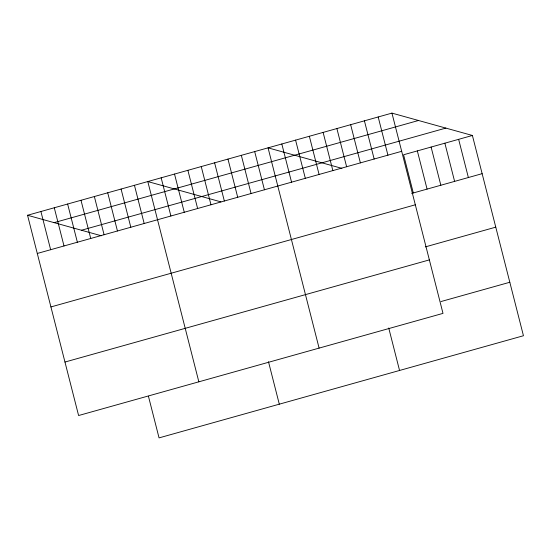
<?xml version="1.0" encoding="UTF-8"?>
<svg xmlns="http://www.w3.org/2000/svg" width="551" height="551" viewBox="0 0 551 551"><rect width="100%" height="100%" fill="white"/><g stroke="black" fill="none" stroke-linecap="round" stroke-linejoin="round"><path stroke-width="0.83" d="M391.947 113.113L442.997 313.374L78.6 415.53L27.55 215.262L391.947 113.113L472.4 135.47L523.45 335.738L159.053 437.887L148.426 396.203M54.101 222.638L418.498 120.49M81.452 230.242L445.855 128.094M37.289 253.46L401.686 151.305M472.4 135.47L403.573 154.769L413.305 192.96M411.687 193.415L482.139 173.668M50.919 306.941L415.316 204.786M425.324 246.896L495.769 227.15M64.963 362.048L429.367 259.893M440.986 301.549L509.82 282.257M341.868 168.358L268.055 147.84L319.098 348.108M220.882 201.866L147.799 181.555L198.849 381.815M27.55 215.262L101.363 235.78M458.639 139.327L468.371 177.525M444.871 143.191L454.609 181.382M431.102 147.048L440.841 185.246M417.341 150.905L427.073 189.103M378.186 116.97L387.918 155.162M364.418 120.827L374.157 159.025M350.65 124.684L360.388 162.882M388.73 327.997L399.551 370.472M336.888 128.548L346.62 166.739M323.12 132.405L332.852 170.603M309.352 136.262L319.091 174.46M295.584 140.126L305.323 178.317M281.823 143.983L291.555 182.181M254.693 151.587L264.432 189.785M241.331 155.334L251.07 193.532M227.969 159.081L237.708 197.272M268.475 361.704L279.302 404.179M214.608 162.827L224.347 201.019M201.246 166.567L210.985 204.765M187.884 170.314L197.623 208.512M174.522 174.061L184.261 212.259M161.161 177.808L170.9 215.999M134.444 185.301L144.176 223.492M121.082 189.041L130.814 227.239M107.721 192.788L117.453 230.986M94.359 196.535L104.091 234.733M80.997 200.282L90.729 238.473M67.635 204.028L77.367 242.22M54.273 207.768L64.006 245.966M40.912 211.515L50.644 249.713"/></g></svg>
